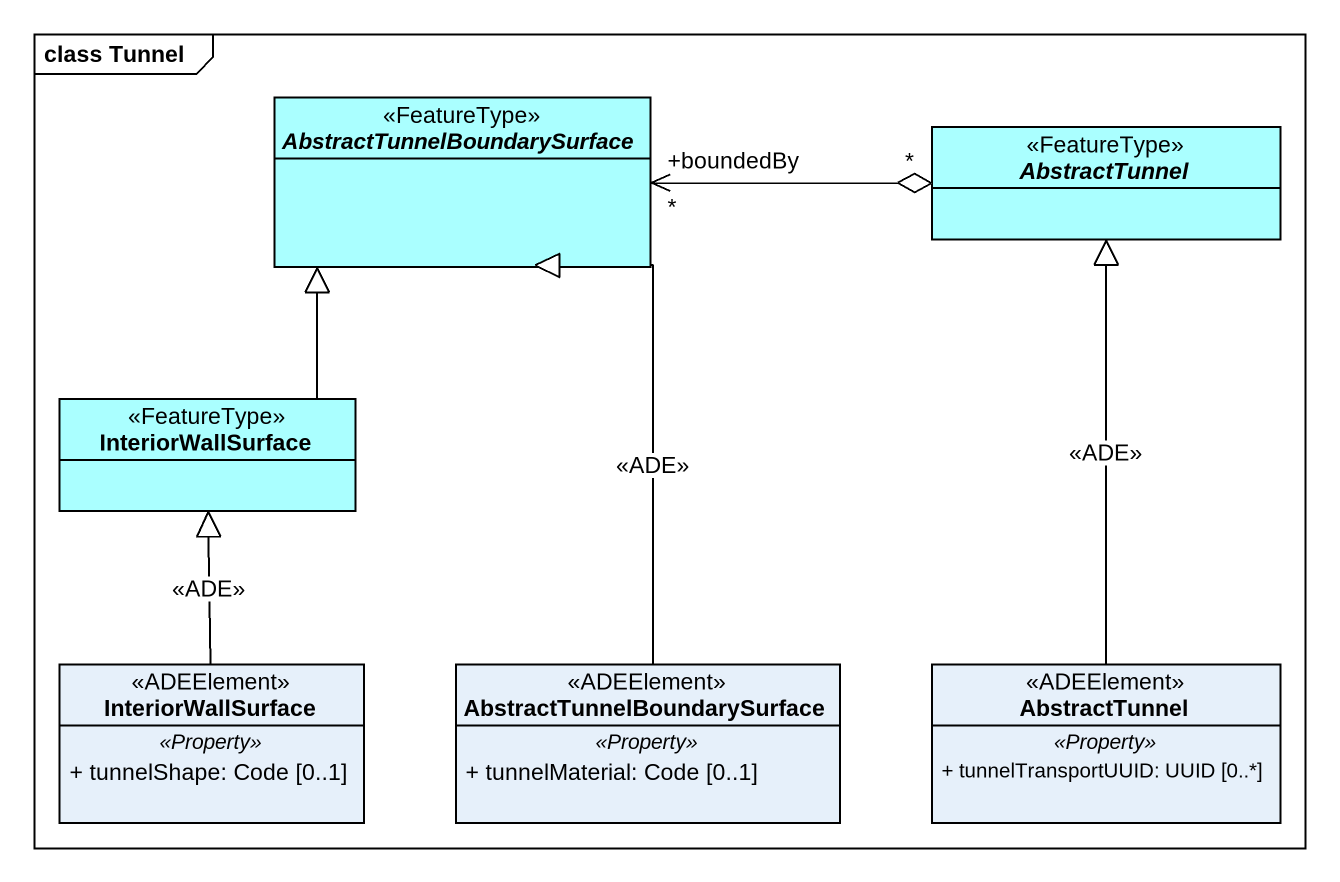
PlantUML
@startuml
mainframe class Tunnel
hide circle
hide empty members
skinparam classAttributeIconSize 0
abstract class "AbstractTunnelBoundarySurface" as AbstractTunnelBoundarySurfac <<FeatureType>> #AAFFFF
abstract class AbstractTunnel <<FeatureType>> #AAFFFF
class InteriorWallSurface <<FeatureType>> #AAFFFF
class "InteriorWallSurface" as InteriorWallSurface_2 <<ADEElement>> {
  .. <<Property>> ..
  + tunnelShape: Code [0..1]
}
class "AbstractTunnelBoundarySurface" as AbstractTunnelBoundarySurfac_2 <<ADEElement>> {
  .. <<Property>> ..
  + tunnelMaterial: Code [0..1]
}
class "AbstractTunnel" as AbstractTunnel_2 <<ADEElement>> {
  .. <<Property>> ..
  + tunnelTransportUUID: UUID [0..*]
}
AbstractTunnelBoundarySurfac "+boundedBy\n*" <-right-o "*" AbstractTunnel
InteriorWallSurface -up-|> AbstractTunnelBoundarySurfac
InteriorWallSurface_2 -up-|> InteriorWallSurface : <<ADE>>
AbstractTunnelBoundarySurfac_2 -up-|> AbstractTunnelBoundarySurfac : <<ADE>>
AbstractTunnel_2 -up-|> AbstractTunnel : <<ADE>>
@enduml
